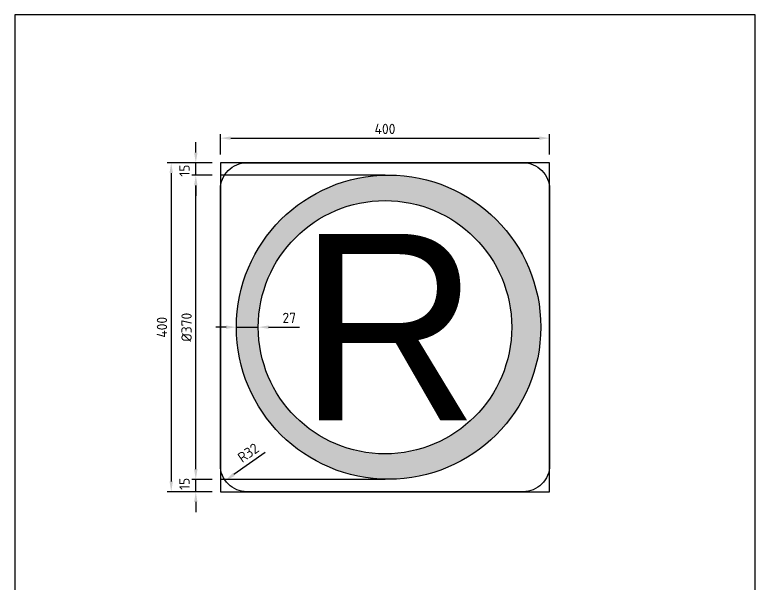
# Model space of a CAD drawing. Header units: millimetres. Extents: x 0 to 900, y 0 to 1385.
# Drawn here: x 0 to 900, y 692 to 1385 of the extents above; entities that cross this region are included whole.
import ezdxf

# ---------------------------------------------------------------- set-up
doc = ezdxf.new("R2010")
doc.units = ezdxf.units.MM
for name, color, linetype in [('DIM-ISO_1-10', 4, 'Continuous'), ('RAMME', 7, 'Continuous'), ('Skilt', 7, 'Continuous'), ('Skilt-kontur', 4, 'Continuous'), ('Skravur-Sort', 250, 'Continuous')]:
    doc.layers.add(name, color=color, linetype=linetype)
doc.layers.add('Hjelpelinjer', color=41, linetype='Continuous', plot=False)
doc.styles.add('ISO25', font='ISO3098.shx')
doc.styles.add('Myriad', font='Myrrg.ttf')
doc.dimstyles.new('DIM-ISO_1-5', dxfattribs={"dimscale": 5, "dimtxt": 2.5, "dimasz": 2.5, "dimexe": 1, "dimexo": 2, "dimgap": 1, "dimtad": 1, "dimdec": 0, "dimdsep": 46, "dimtxsty": 'ISO25', "dimcen": 0, "dimclrd": 256, "dimclre": 256, "dimclrt": 2, "dimadec": 0, "dimazin": 0, "dimtp": 0.1, "dimtm": 0.1, "dimtfac": 0.71, "dimtdec": 0, "dimtmove": 0, "dimatfit": 3, "dimfxl": 1, "dimtzin": 0, "dimarcsym": 0})

# ---------------------------------------------------------------- blocks, each defined once
blk = doc.blocks.new('*D8')
at = {"layer": 'Defpoints', "color": 0, "transparency": 16777216}
for p in [(650, 1235), (250, 1205), (650, 1205)]:
    blk.add_point(p, dxfattribs=at)
at = {"layer": 'DIM-ISO_1-10', "lineweight": -2, "transparency": 16777216}
for p, q in [((250, 1215), (250, 1240)), ((262.5, 1235), (637.5, 1235)), ((650, 1215), (650, 1240))]:
    blk.add_line(p, q, dxfattribs=at)
at = {"layer": 'DIM-ISO_1-10', "transparency": 16777216}
for points in [[(262.5, 1237.08), (262.5, 1232.92), (250, 1235)], [(637.5, 1237.08), (637.5, 1232.92), (650, 1235)]]:
    blk.add_solid(points, dxfattribs=at)
at = {"layer": 'DIM-ISO_1-10', "color": 2, "transparency": 16777216, "insert": (450, 1246.25), "char_height": 12.5, "attachment_point": 5, "style": 'ISO25'}
blk.add_mtext('400', dxfattribs=at)
blk = doc.blocks.new('*D9')
at = {"layer": 'Defpoints', "color": 0, "transparency": 16777216}
for p in [(250, 1205), (190.12, 805), (250, 805)]:
    blk.add_point(p, dxfattribs=at)
at = {"layer": 'DIM-ISO_1-10', "lineweight": -2, "transparency": 16777216}
for p, q in [((240, 1205), (185.12, 1205)), ((190.12, 1192.5), (190.12, 817.5)), ((240, 805), (185.12, 805))]:
    blk.add_line(p, q, dxfattribs=at)
at = {"layer": 'DIM-ISO_1-10', "transparency": 16777216}
for points in [[(188.03, 1192.5), (192.2, 1192.5), (190.12, 1205)], [(188.03, 817.5), (192.2, 817.5), (190.12, 805)]]:
    blk.add_solid(points, dxfattribs=at)
at = {"layer": 'DIM-ISO_1-10', "color": 2, "transparency": 16777216, "insert": (178.87, 1005), "char_height": 12.5, "attachment_point": 5, "rotation": 90, "style": 'ISO25'}
blk.add_mtext('400', dxfattribs=at)
blk = doc.blocks.new('*D10')
at = {"layer": 'Defpoints', "color": 0, "transparency": 16777216}
for p in [(269.37, 1005.11), (296, 1005.11), (296, 1005)]:
    blk.add_point(p, dxfattribs=at)
at = {"layer": 'DIM-ISO_1-10', "lineweight": -2, "transparency": 16777216}
for p, q in [((296, 1015), (296, 1010.11)), ((256.87, 1005.11), (244.37, 1005.11)), ((269.37, 1005.11), (296, 1005.11)), ((269.37, 995.11), (269.37, 1000.11)), ((308.5, 1005.11), (346.18, 1005.11))]:
    blk.add_line(p, q, dxfattribs=at)
at = {"layer": 'DIM-ISO_1-10', "transparency": 16777216}
for points in [[(256.87, 1007.19), (256.87, 1003.03), (269.37, 1005.11)], [(308.5, 1007.19), (308.5, 1003.03), (296, 1005.11)]]:
    blk.add_solid(points, dxfattribs=at)
at = {"layer": 'DIM-ISO_1-10', "color": 2, "transparency": 16777216, "insert": (333.59, 1016.36), "char_height": 12.5, "attachment_point": 5, "style": 'ISO25'}
blk.add_mtext('27', dxfattribs=at)
blk = doc.blocks.new('*D11')
at = {"layer": 'Defpoints', "color": 0, "transparency": 16777216}
for p in [(220.02, 820), (250, 820), (250, 805)]:
    blk.add_point(p, dxfattribs=at)
at = {"layer": 'DIM-ISO_1-10', "lineweight": -2, "transparency": 16777216}
for p, q in [((220.02, 832.5), (220.02, 845)), ((240, 820), (215.02, 820)), ((220.02, 805), (220.02, 820)), ((240, 805), (215.02, 805)), ((220.02, 792.5), (220.02, 780))]:
    blk.add_line(p, q, dxfattribs=at)
at = {"layer": 'DIM-ISO_1-10', "transparency": 16777216}
for points in [[(217.93, 832.5), (222.1, 832.5), (220.02, 820)], [(217.93, 792.5), (222.1, 792.5), (220.02, 805)]]:
    blk.add_solid(points, dxfattribs=at)
at = {"layer": 'DIM-ISO_1-10', "color": 2, "transparency": 16777216, "insert": (206.27, 814.5), "char_height": 12.5, "attachment_point": 5, "rotation": 90, "style": 'ISO25'}
blk.add_mtext('15', dxfattribs=at)
blk = doc.blocks.new('*D12')
at = {"layer": 'Defpoints', "color": 0, "transparency": 16777216}
for p in [(220.02, 1190), (250, 1190), (250, 820)]:
    blk.add_point(p, dxfattribs=at)
at = {"layer": 'DIM-ISO_1-10', "lineweight": -2, "transparency": 16777216}
for p, q in [((240, 1190), (215.02, 1190)), ((220.02, 832.5), (220.02, 1177.5)), ((240, 820), (215.02, 820))]:
    blk.add_line(p, q, dxfattribs=at)
at = {"layer": 'DIM-ISO_1-10', "transparency": 16777216}
for points in [[(217.93, 1177.5), (222.1, 1177.5), (220.02, 1190)], [(217.93, 832.5), (222.1, 832.5), (220.02, 820)]]:
    blk.add_solid(points, dxfattribs=at)
at = {"layer": 'DIM-ISO_1-10', "color": 2, "transparency": 16777216, "insert": (208.77, 1005), "char_height": 12.5, "attachment_point": 5, "rotation": 90, "style": 'ISO25'}
blk.add_mtext('%%c370', dxfattribs=at)
blk = doc.blocks.new('*D13')
at = {"layer": 'Defpoints', "color": 0, "transparency": 16777216}
for p in [(220.02, 1205), (250, 1205), (250, 1190)]:
    blk.add_point(p, dxfattribs=at)
at = {"layer": 'DIM-ISO_1-10', "lineweight": -2, "transparency": 16777216}
for p, q in [((220.02, 1217.5), (220.02, 1230)), ((240, 1205), (215.02, 1205)), ((220.02, 1190), (220.02, 1205)), ((240, 1190), (215.02, 1190)), ((220.02, 1177.5), (220.02, 1165))]:
    blk.add_line(p, q, dxfattribs=at)
at = {"layer": 'DIM-ISO_1-10', "transparency": 16777216}
for points in [[(217.93, 1217.5), (222.1, 1217.5), (220.02, 1205)], [(217.93, 1177.5), (222.1, 1177.5), (220.02, 1190)]]:
    blk.add_solid(points, dxfattribs=at)
at = {"layer": 'DIM-ISO_1-10', "color": 2, "transparency": 16777216, "insert": (206.27, 1195.5), "char_height": 12.5, "attachment_point": 5, "rotation": 90, "style": 'ISO25'}
blk.add_mtext('15', dxfattribs=at)
blk = doc.blocks.new('*D14')
at = {"layer": 'Defpoints', "color": 0, "transparency": 16777216}
for p in [(282, 837), (255.85, 818.55)]:
    blk.add_point(p, dxfattribs=at)
at = {"layer": 'DIM-ISO_1-10', "lineweight": -2, "transparency": 16777216}
blk.add_line((304.49, 852.87), (266.07, 825.76), dxfattribs=at)
at = {"layer": 'DIM-ISO_1-10', "transparency": 16777216}
blk.add_solid([(264.87, 827.46), (267.27, 824.06), (255.85, 818.55)], dxfattribs=at)
at = {"layer": 'DIM-ISO_1-10', "color": 2, "transparency": 16777216, "insert": (283.78, 852.29), "char_height": 12.5, "attachment_point": 5, "rotation": 35.20518, "style": 'ISO25'}
blk.add_mtext('R32', dxfattribs=at)

msp = doc.modelspace()

# ---------------------------------------------------------------- hatches: boundary and pattern name
at = {"layer": 'Skravur-Sort'}
h = msp.add_hatch(color=256, dxfattribs=at)
edge = h.paths.add_edge_path(flags=16)
edge.add_arc((450, 1005), 154, 0, 360)
edge = h.paths.add_edge_path()
edge.add_arc((454.37, 1005.11), 185, 0, 360)

# ---------------------------------------------------------------- linework, layer by layer
at = {"layer": 'Hjelpelinjer'}
for p, q in [((450, 1190), (250, 1190)), ((450, 820), (250, 820))]:
    msp.add_line(p, q, dxfattribs=at)
msp.add_lwpolyline([(250, 805), (650, 805), (650, 1205), (250, 1205)], close=True, dxfattribs=at)
at = {"layer": 'RAMME'}
msp.add_lwpolyline([(0, 0), (900, 0), (900, 1385), (0, 1385)], close=True, dxfattribs=at)
at = {"layer": 'Skilt'}
msp.add_lwpolyline([(282, 1205), (618, 1205, -0.414214), (650, 1173), (650, 837, -0.414214), (618, 805), (282, 805, -0.414214), (250, 837), (250, 1173, -0.414214)], format="xyb", close=True, dxfattribs=at)
at = {"layer": 'Skilt-kontur'}
for centre, radius in [((454.37, 1005.11), 185), ((450, 1005), 154)]:
    msp.add_circle(centre, radius, dxfattribs=at)

# ---------------------------------------------------------------- texts
at = {"layer": 'Skravur-Sort', "insert": (454.37, 1005.11), "char_height": 227, "attachment_point": 5, "style": 'Myriad'}
msp.add_mtext_dynamic_manual_height_columns('R', width=157.4621, gutter_width=1125, heights=[0], dxfattribs=at)

# ---------------------------------------------------------------- dimensions: what is measured, and where the dimension line sits
at = {"layer": 'DIM-ISO_1-10'}
dim = msp.add_linear_dim(base=(650, 1235), p1=(250, 1205), p2=(650, 1205), dimstyle='DIM-ISO_1-5', dxfattribs=at)
dim.commit()
dim.dimension.update_dxf_attribs({"geometry": '*D8', "text_midpoint": (450, 1246.25)})
for base, p1, p2, picture, middle in [((220.02, 1205), (250, 1190), (250, 1205), '*D13', (206.27, 1195.5)), ((220.02, 820), (250, 805), (250, 820), '*D11', (206.27, 814.5))]:
    dim = msp.add_linear_dim(base=base, p1=p1, p2=p2, angle=90, dimstyle='DIM-ISO_1-5', override={"dimtmove": 2}, dxfattribs=at)
    dim.commit()
    dim.dimension.update_dxf_attribs({"geometry": picture, "text_midpoint": middle, "dimtype": 160})
dim = msp.add_linear_dim(base=(190.12, 805), p1=(250, 1205), p2=(250, 805), angle=90, dimstyle='DIM-ISO_1-5', dxfattribs=at)
dim.commit()
dim.dimension.update_dxf_attribs({"geometry": '*D9', "text_midpoint": (178.87, 1005)})
dim = msp.add_linear_dim(base=(220.02, 1190), p1=(250, 820), p2=(250, 1190), angle=90, dimstyle='DIM-ISO_1-5', override={"dimpost": '%%c<>', "dimtmove": 1}, dxfattribs=at)
dim.commit()
dim.dimension.update_dxf_attribs({"geometry": '*D12', "text_midpoint": (208.77, 1005)})
dim = msp.add_linear_dim(base=(296, 1005.11), p1=(269.37, 1005.11), p2=(296, 1005), dimstyle='DIM-ISO_1-5', dxfattribs=at)
dim.commit()
dim.dimension.update_dxf_attribs({"geometry": '*D10', "text_midpoint": (333.59, 1005.11), "dimtype": 160})
dim = msp.add_radius_dim(center=(282, 837), mpoint=(255.85, 818.55), dimstyle='DIM-ISO_1-5', dxfattribs=at)
dim.commit()
dim.dimension.update_dxf_attribs({"geometry": '*D14', "text_midpoint": (290.39, 842.92), "dimtype": 164})

doc.saveas('drawing.dxf')
